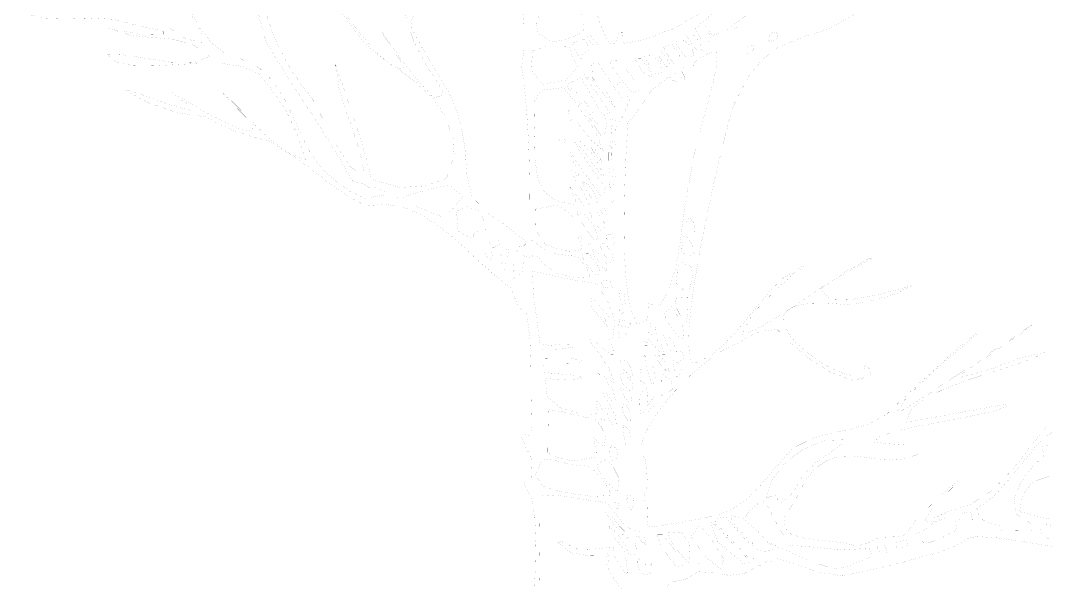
# Model space of a CAD drawing. Extents: x 0 to 56.3, y 0 to 80.3.
# Drawn here: x 5.75 to 33.28, y 14.57 to 29.67 of the extents above; entities that cross this region are included whole.
import ezdxf

# ---------------------------------------------------------------- set-up
doc = ezdxf.new("R2010")
doc.units = 0
doc.header["$LTSCALE"] = 0.000394
doc.header["$MEASUREMENT"] = 0
doc.layers.get('0').update_dxf_attribs({"linetype": 'CONTINUOUS'})
doc.layers.add('Alberi', color=8, linetype='CONTINUOUS')

# ---------------------------------------------------------------- blocks, each defined once
blk = doc.blocks.new('A$C3AE453EB')
at = {"layer": 'Alberi', "color": 9, "linetype": 'Continuous', "const_width": 0.001}
for points in [[(23.955, 29.845), (23.291, 29.454), (22.531, 29.174), (21.96, 29.05), (21.927, 29.163), (21.926, 29.254), (21.92, 29.34), (21.883, 29.34), (21.85, 29.337), (21.82, 29.33), (21.781, 29.205), (21.726, 29.078), (21.6, 29.02), (21.416, 29.313), (21.212, 29.883)], [(19.22, 30.22), (19.27, 29.534), (19.274, 28.915), (19.21, 28.43), (19.283, 27.851), (19.337, 27.282), (19.376, 26.717), (19.403, 26.153), (19.418, 25.583), (19.427, 25.005), (19.43, 24.412), (19.43, 23.8), (19.822, 23.53), (20.158, 23.397), (20.71, 23.34), (20.809, 23.222), (20.961, 23.015), (21.04, 22.79), (20.913, 22.787), (20.79, 22.78), (20.67, 22.77), (20.107, 22.899), (19.837, 23.105), (19.56, 23.42), (19.52, 23.38), (19.483, 23.34), (19.45, 23.3), (19.299, 23.343), (19.171, 23.431), (19.08, 23.5), (19.073, 23.537), (19.07, 23.57), (19.07, 23.6), (19.165, 23.598), (19.262, 23.62), (19.35, 23.71), (18.851, 24.124), (18.298, 24.506), (17.868, 24.944), (17.74, 25.52), (17.685, 26.245), (17.59, 26.816), (17.454, 27.278), (17.28, 27.675), (17.068, 28.054), (16.82, 28.459), (16.537, 28.936), (16.22, 29.53), (16.348, 29.972)], [(13.59, 27.57), (13.256, 27.987), (12.963, 28.439), (12.709, 28.922), (12.491, 29.43), (12.307, 29.959), (12.156, 30.503), (12.034, 31.057), (11.94, 31.616), (11.87, 32.176), (11.824, 32.73), (11.798, 33.274), (11.791, 33.802), (11.8, 34.31)], [(8.02, 33.09), (8.308, 32.686), (8.689, 32.221), (9.117, 31.715), (9.548, 31.187), (9.937, 30.654), (10.239, 30.136), (10.41, 29.65)], [(10.61, 29.08), (10.189, 29.182), (9.77, 29.458), (9.358, 29.868), (8.958, 30.37), (8.577, 30.92), (8.219, 31.479), (7.89, 32.003), (7.595, 32.451), (7.34, 32.78)], [(11.65, 28.65), (11.248, 28.782), (10.894, 29.065), (10.581, 29.468), (10.3, 29.958), (10.044, 30.501), (9.804, 31.067), (9.573, 31.623), (9.342, 32.135), (9.104, 32.571), (8.85, 32.9)], [(26.85, 29.26), (27.421, 29.425), (28.033, 29.775), (28.633, 30.234), (29.173, 30.727), (29.6, 31.18)], [(14.98, 29.08), (14.652, 29.496), (14.364, 29.898), (14.11, 30.28)], [(16.07, 28.33), (15.645, 28.503), (15.194, 28.929), (14.759, 29.464), (14.386, 29.969), (14.12, 30.3)], [(17.1, 27.77), (16.634, 28.491), (16.314, 29.1), (16.111, 29.716), (16, 30.46)], [(12.33, 29.14), (12.251, 29.447), (12.156, 29.777), (12.05, 30.03)], [(5.75, 29.89), (6.344, 29.737), (6.955, 29.717), (7.59, 29.737), (8.256, 29.703), (8.96, 29.52)], [(8.13, 29.46), (8.692, 29.279), (9.262, 29.216), (9.823, 29.17), (10.355, 29.036), (10.84, 28.71)], [(9.59, 29.3), (9.027, 29.291), (8.42, 29.397), (8.13, 29.46)], [(8.96, 29.52), (9.17, 29.477), (9.38, 29.43), (9.59, 29.38)], [(10.41, 29.65), (10.515, 29.509), (10.618, 29.315), (10.61, 29.08)], [(9.59, 29.38), (9.59, 29.357), (9.59, 29.33), (9.59, 29.3)], [(15.97, 28.57), (15.79, 28.837), (15.613, 29.1), (15.44, 29.36)], [(16, 28.59), (15.82, 28.84), (15.643, 29.09), (15.47, 29.34)], [(24.89, 27.38), (25.265, 28.1), (25.634, 28.601), (26.12, 28.962), (26.85, 29.26)], [(14.66, 25.37), (14.331, 25.946), (13.991, 26.502), (13.645, 27.042), (13.301, 27.571), (12.962, 28.095), (12.637, 28.616), (12.33, 29.14)], [(17.37, 26.49), (17.162, 27.098), (16.819, 27.586), (16.385, 27.991), (15.904, 28.351), (15.421, 28.702), (14.98, 29.08)], [(8.05, 28.77), (8.332, 28.556), (8.765, 28.464), (9.308, 28.454), (9.918, 28.486), (10.55, 28.521), (11.163, 28.519), (11.714, 28.438), (12.16, 28.24)], [(10.84, 28.71), (10.414, 28.542), (9.795, 28.553), (9.11, 28.654), (8.486, 28.756), (8.05, 28.77)], [(13.86, 25.67), (13.541, 26.106), (13.288, 26.594), (13.062, 27.101), (12.823, 27.594), (12.534, 28.038), (12.156, 28.402), (11.65, 28.65)], [(14.2, 28.49), (14.21, 28.47), (14.22, 28.45), (14.23, 28.43)], [(14.2, 28.44), (14.2, 28.46), (14.2, 28.477), (14.2, 28.49)], [(14.23, 28.41), (14.299, 27.878), (14.466, 27.309), (14.677, 26.714), (14.874, 26.104), (15, 25.49)], [(15.18, 25.41), (15.013, 26.038), (14.828, 26.658), (14.632, 27.264), (14.431, 27.85), (14.23, 28.41)], [(15.99, 28.56), (16.013, 28.487), (16.04, 28.41), (16.07, 28.33)], [(16.02, 28.56), (16.01, 28.56), (16, 28.56), (15.99, 28.56)], [(16.84, 27.6), (16.534, 27.931), (16.259, 28.256), (16.02, 28.56)], [(21.09, 28.51), (21.143, 28.517), (21.2, 28.52), (21.26, 28.52)], [(21.72, 27.32), (21.486, 27.755), (21.111, 28.122), (21.09, 28.51)], [(21.26, 28.52), (21.446, 28.268), (21.65, 27.933), (21.91, 27.58)], [(12.16, 28.24), (12.569, 27.718), (12.911, 27.186), (13.188, 26.605), (13.4, 25.93)], [(20.44, 27.98), (20.55, 28.021), (20.67, 28.086), (20.82, 28.12)], [(20.82, 28.12), (20.996, 27.802), (21.201, 27.419), (21.49, 27.02)], [(20.87, 28.23), (21.117, 28.059), (21.42, 27.685), (21.72, 27.32)], [(21.57, 27.19), (21.404, 27.462), (21.083, 27.918), (20.87, 28.23)], [(10.76, 27.08), (9.963, 27.195), (9.154, 27.476), (8.49, 27.83)], [(10.38, 27.24), (9.713, 27.427), (9.087, 27.654), (8.5, 27.84)], [(20.52, 27.77), (20.453, 27.86), (20.441, 27.924), (20.44, 27.98)], [(20.55, 27.86), (20.54, 27.83), (20.53, 27.8), (20.52, 27.77)], [(21.3, 26.86), (21.139, 27.184), (20.811, 27.617), (20.55, 27.86)], [(9.92, 27.66), (9.89, 27.687), (9.863, 27.71), (9.84, 27.73)], [(9.96, 27.69), (9.93, 27.707), (9.9, 27.72), (9.87, 27.73)], [(12, 26.91), (11.983, 26.697), (11.646, 26.758), (11.133, 26.989), (10.584, 27.286), (10.142, 27.544), (9.95, 27.66)], [(9.95, 27.66), (10.03, 27.57), (10.206, 27.447), (10.38, 27.33)], [(11.17, 27.74), (11.419, 27.512), (11.701, 27.231), (12.01, 26.93)], [(11.97, 26.91), (11.68, 27.197), (11.393, 27.487), (11.17, 27.74)], [(15, 25.49), (14.594, 25.762), (14.19, 26.388), (13.838, 27.085), (13.59, 27.57)], [(16.86, 27.59), (16.93, 27.617), (17, 27.64), (17.07, 27.66)], [(17.07, 27.66), (17.08, 27.7), (17.09, 27.737), (17.1, 27.77)], [(21.65, 27.75), (21.653, 27.75), (21.66, 27.75), (21.67, 27.75)], [(22.01, 27.73), (22.104, 27.559), (21.986, 27.228), (21.84, 26.95)], [(21.91, 27.58), (21.933, 27.58), (21.96, 27.58), (21.99, 27.58)], [(21.99, 27.58), (21.993, 27.63), (22, 27.68), (22.01, 27.73)], [(10.38, 27.33), (10.38, 27.3), (10.38, 27.27), (10.38, 27.24)], [(21.35, 26.57), (21.186, 26.815), (21.028, 27.058), (20.93, 27.25)], [(20.93, 27.25), (20.95, 27.25), (20.97, 27.25), (20.99, 27.25)], [(20.99, 27.25), (21.046, 27.142), (21.144, 26.988), (21.3, 26.86)], [(23.81, 20.45), (23.722, 20.649), (23.69, 20.993), (23.705, 21.458), (23.761, 22.02), (23.851, 22.654), (23.966, 23.336), (24.1, 24.04), (24.246, 24.743), (24.395, 25.42), (24.542, 26.047), (24.678, 26.599), (24.797, 27.052), (24.89, 27.38)], [(11.99, 26.55), (11.556, 26.688), (11.041, 26.903), (10.76, 27.08)], [(20.96, 27.19), (20.96, 27.197), (20.963, 27.2), (20.97, 27.2)], [(21.43, 26.57), (21.461, 26.733), (21.495, 26.914), (21.5, 27.01)], [(21.49, 27.18), (21.513, 27.187), (21.54, 27.19), (21.57, 27.19)], [(21.49, 27.02), (21.49, 27.077), (21.49, 27.13), (21.49, 27.18)], [(21.84, 26.95), (21.733, 26.98), (21.63, 27.01), (21.53, 27.04)], [(13.4, 25.93), (12.884, 26.142), (12.363, 26.572), (12, 26.91)], [(15.02, 24.7), (14.555, 24.945), (14.03, 25.318), (13.479, 25.741), (12.933, 26.14), (12.426, 26.435), (11.99, 26.55)], [(17.4, 26.06), (17.383, 26.19), (17.37, 26.32), (17.36, 26.45)], [(20.28, 26.39), (20.243, 26.43), (20.21, 26.47), (20.18, 26.51)], [(20.38, 26.47), (20.298, 26.521), (20.239, 26.52), (20.21, 26.51)], [(20.37, 26.41), (20.37, 26.43), (20.373, 26.45), (20.38, 26.47)], [(21.36, 26.56), (21.38, 26.567), (21.403, 26.57), (21.43, 26.57)], [(20.29, 26.38), (20.313, 26.39), (20.34, 26.4), (20.37, 26.41)], [(21.17, 26.13), (21.173, 26.14), (21.18, 26.147), (21.19, 26.15)], [(15.93, 25.19), (16.617, 25.232), (17.189, 25.432), (17.39, 26.02)], [(14.98, 24.91), (14.583, 25.096), (14.177, 25.404), (13.86, 25.67)], [(15.08, 25.2), (14.94, 25.284), (14.78, 25.333), (14.66, 25.37)], [(15.91, 25.2), (15.663, 25.27), (15.42, 25.34), (15.18, 25.41)], [(15.53, 25.08), (15.369, 25.167), (15.221, 25.194), (15.08, 25.2)], [(15.53, 24.99), (15.53, 25.02), (15.53, 25.05), (15.53, 25.08)], [(15, 24.9), (15.173, 24.93), (15.35, 24.96), (15.53, 24.99)], [(18.93, 22.48), (18.51, 22.81), (18.106, 23.169), (17.71, 23.538), (17.312, 23.893), (16.905, 24.213), (16.48, 24.476), (16.03, 24.659), (15.546, 24.741), (15.02, 24.7)], [(28.63, 23.3), (28.494, 23.272), (28.373, 23.205), (28.25, 23.13)], [(28.28, 23.1), (28.393, 23.17), (28.51, 23.237), (28.63, 23.3)], [(26.56, 22.92), (26.272, 22.797), (25.935, 22.476), (25.558, 22.03), (25.15, 21.532), (24.716, 21.054), (24.267, 20.669), (23.81, 20.45)], [(28.24, 23.12), (27.733, 22.821), (27.202, 22.468), (26.66, 22.096), (26.121, 21.742), (25.6, 21.442), (25.11, 21.23)], [(25.11, 21.23), (25.417, 21.815), (26.046, 22.462), (26.56, 22.92)], [(27.22, 22.44), (27.521, 22.671), (27.889, 22.882), (28.27, 23.1)], [(28.27, 23.1), (28.26, 23.11), (28.25, 23.117), (28.24, 23.12)], [(29.71, 22.57), (29.703, 22.58), (29.7, 22.587), (29.7, 22.59)], [(19.35, 21.78), (19.13, 21.986), (19.01, 22.254), (18.93, 22.48)], [(29.7, 22.57), (29.319, 22.457), (28.718, 22.297), (28.058, 22.181), (27.505, 22.198), (27.22, 22.44)], [(27.99, 22.04), (28.536, 22.133), (29.288, 22.344), (29.7, 22.57)], [(21.03, 22.22), (21.04, 22.23), (21.053, 22.237), (21.07, 22.24)], [(21.1, 22.07), (21.091, 22.127), (21.066, 22.177), (21.03, 22.22)], [(21.04, 22.04), (21.06, 22.05), (21.08, 22.06), (21.1, 22.07)], [(21.5, 21.47), (21.343, 21.66), (21.19, 21.85), (21.04, 22.04)], [(21.07, 22.24), (21.231, 22.098), (21.396, 21.913), (21.57, 21.69)], [(28.41, 20.21), (28.278, 20.144), (28.094, 20.142), (27.869, 20.194), (27.618, 20.293), (27.354, 20.431), (27.089, 20.599), (26.838, 20.789), (26.614, 20.991), (26.43, 21.199), (26.299, 21.404), (26.234, 21.597), (26.25, 21.769), (26.358, 21.914), (26.573, 22.021), (26.908, 22.084), (27.376, 22.093), (27.99, 22.04)], [(19.48, 18.8), (19.461, 19.553), (19.456, 20.343), (19.431, 21.106), (19.35, 21.78)], [(21.44, 21.67), (21.48, 21.67), (21.52, 21.67), (21.56, 21.67)], [(21.52, 21.45), (21.49, 21.527), (21.463, 21.6), (21.44, 21.67)], [(21.84, 21.49), (21.843, 21.49), (21.85, 21.49), (21.86, 21.49)], [(32.92, 21.51), (32.71, 21.37), (32.195, 21.023), (31.495, 20.553), (30.732, 20.044), (30.026, 19.581), (29.498, 19.248), (29.27, 19.13)], [(30.98, 20.16), (31.652, 20.617), (32.515, 21.2), (32.92, 21.51)], [(25.03, 21.01), (25.315, 21.208), (25.678, 21.335), (26.07, 21.38)], [(26.07, 21.38), (26.39, 21.052), (26.907, 20.618), (27.516, 20.223), (28.112, 20.013), (28.59, 20.13)], [(29.27, 19.13), (29.462, 19.456), (29.933, 19.942), (30.525, 20.477), (31.08, 20.953), (31.44, 21.26)], [(31.43, 21.3), (30.915, 20.87), (30.425, 20.434), (29.942, 19.988), (29.45, 19.53)], [(31.44, 21.26), (31.433, 21.277), (31.43, 21.29), (31.43, 21.3)], [(22.41, 17.93), (22.411, 18.283), (22.583, 18.718), (22.887, 19.198), (23.285, 19.688), (23.737, 20.15), (24.204, 20.549), (24.648, 20.848), (25.03, 21.01)], [(29.52, 18.88), (29.654, 19.213), (30.014, 19.51), (30.535, 19.775), (31.15, 20.011), (31.795, 20.224), (32.406, 20.417), (32.916, 20.595), (33.26, 20.76)], [(33.26, 20.76), (32.547, 20.602), (31.747, 20.295), (30.98, 20.09)], [(28.46, 20.44), (28.42, 20.383), (28.41, 20.314), (28.41, 20.21)], [(28.59, 20.13), (28.565, 20.277), (28.511, 20.38), (28.46, 20.44)], [(30.98, 20.09), (30.98, 20.117), (30.98, 20.14), (30.98, 20.16)], [(29.45, 19.53), (28.995, 19.091), (28.52, 18.841), (28.029, 18.703), (27.523, 18.6), (27.006, 18.455), (26.48, 18.19)], [(28.66, 18.36), (28.835, 18.517), (29.293, 18.665), (29.932, 18.804), (30.65, 18.938), (31.345, 19.069), (31.916, 19.199), (32.26, 19.33)], [(32.26, 19.38), (31.572, 19.259), (30.886, 19.134), (30.203, 19.008), (29.52, 18.88)], [(32.26, 19.33), (32.26, 19.35), (32.26, 19.367), (32.26, 19.38)], [(19.43, 18.54), (19.463, 18.622), (19.477, 18.708), (19.47, 18.77)], [(33.29, 18.76), (32.838, 18.192), (32.39, 17.62), (31.889, 17.101), (31.28, 16.69)], [(19.18, 18.56), (19.26, 18.557), (19.343, 18.55), (19.43, 18.54)], [(19.46, 17.35), (19.481, 17.913), (19.333, 18.191), (19.18, 18.56)], [(33.352, 18.247), (33.23, 18.29), (33.197, 18.217), (33.21, 18.124), (33.23, 17.99), (32.912, 17.69), (32.61, 17.274), (32.433, 16.826), (32.493, 16.427), (32.9, 16.16), (32.9, 16.1), (32.903, 16.04), (32.91, 15.98), (32.67, 15.98), (32.43, 15.977), (32.19, 15.97), (32.15, 15.98), (32.113, 15.99), (32.08, 16), (32.073, 16.04), (32.07, 16.077), (32.07, 16.11), (31.724, 16.205), (31.523, 16.309), (31.43, 16.57), (31.877, 16.893), (32.334, 17.397), (32.769, 17.945), (33.152, 18.398), (33.45, 18.62)], [(26.48, 18.19), (26.025, 17.668), (25.674, 17.26), (25.386, 16.95), (25.12, 16.718), (24.835, 16.545), (24.49, 16.414), (24.045, 16.305), (23.459, 16.2), (22.69, 16.08)], [(29.84, 18.1), (29.465, 18.285), (29.041, 18.315), (28.66, 18.36)], [(22.51, 17.98), (22.473, 17.967), (22.44, 17.95), (22.41, 17.93)], [(22.5, 16.91), (22.585, 17.234), (22.559, 17.683), (22.51, 17.98)], [(26.55, 16.79), (26.827, 17.327), (27.121, 17.68), (27.43, 17.886), (27.753, 17.977), (28.086, 17.988), (28.428, 17.952), (28.777, 17.905), (29.13, 17.879), (29.485, 17.91), (29.84, 18.03)], [(29.84, 18.03), (29.84, 18.057), (29.84, 18.08), (29.84, 18.1)], [(27.72, 17.74), (27.723, 17.747), (27.73, 17.75), (27.74, 17.75)], [(19.28, 17.29), (19.34, 17.31), (19.4, 17.33), (19.46, 17.35)], [(29.46, 15.83), (29.807, 16.285), (30.487, 16.952), (30.96, 17.36)], [(30.04, 16.25), (30.24, 16.607), (30.65, 17.014), (30.99, 17.35)], [(32.57, 16.5), (32.67, 16.957), (32.946, 17.303), (33.36, 17.44)], [(19.27, 17.22), (19.27, 17.247), (19.273, 17.27), (19.28, 17.29)], [(19.52, 13.9), (19.543, 14.335), (19.575, 14.959), (19.59, 15.665), (19.561, 16.348), (19.464, 16.902), (19.27, 17.22)], [(19.699, 14.462), (19.69, 15.074), (19.683, 15.686), (19.676, 16.298), (19.67, 16.91), (20.114, 16.939), (20.86, 16.821), (21.51, 16.73), (21.663, 16.518), (21.967, 16.143), (22.22, 15.97), (22.223, 15.987), (22.23, 16), (22.24, 16.01), (22.382, 15.951), (22.511, 15.823), (22.54, 15.61), (22.416, 15.692), (22.357, 15.825), (22.26, 15.84), (22.27, 15.797), (22.283, 15.75), (22.3, 15.7), (22.249, 15.61), (22.281, 15.531), (22.29, 15.36), (22.223, 15.35), (22.16, 15.34), (22.1, 15.33), (21.953, 15.65), (21.757, 15.921), (21.55, 16.1), (21.707, 15.794), (21.977, 15.426), (22.06, 14.86), (22.04, 14.85), (22.023, 14.84), (22.01, 14.83), (21.811, 15.072), (21.703, 15.305), (21.67, 15.54), (21.159, 15.492), (20.725, 15.478), (20.28, 15.69), (20.25, 15.68), (20.22, 15.67), (20.19, 15.66), (20.531, 15.385), (20.995, 15.315), (21.49, 15.32), (21.49, 15.34), (21.49, 15.36), (21.49, 15.38), (21.513, 15.38), (21.54, 15.377), (21.57, 15.37), (21.57, 15.357), (21.57, 15.34), (21.57, 15.32), (21.533, 15.317), (21.5, 15.31), (21.47, 15.3), (21.513, 15.233), (21.534, 15.184), (21.55, 15.11), (21.52, 15.1), (21.493, 15.09), (21.47, 15.08), (21.676, 14.696), (22.051, 14.231)], [(22.59, 16.71), (22.516, 16.8), (22.501, 16.854), (22.5, 16.91)], [(28.18, 15.57), (27.9, 15.649), (27.527, 15.695), (27.118, 15.734), (26.731, 15.794), (26.423, 15.902), (26.252, 16.086), (26.275, 16.373), (26.55, 16.79)], [(22.6, 16.1), (22.577, 16.338), (22.586, 16.539), (22.59, 16.71)], [(25.74, 16.78), (25.536, 16.697), (25.327, 16.517), (25.21, 16.34)], [(26.42, 15.59), (26.155, 15.983), (25.939, 16.401), (25.74, 16.78)], [(31.28, 16.69), (30.923, 16.583), (30.604, 16.467), (30.28, 16.32)], [(24.42, 16.28), (24.494, 16.312), (24.566, 16.339), (24.68, 16.35)], [(24.48, 16.1), (24.438, 16.16), (24.422, 16.22), (24.42, 16.28)], [(24.68, 16.35), (24.917, 16.074), (25.176, 15.787), (25.5, 15.49)], [(24.79, 16.39), (25.154, 16.311), (25.533, 15.979), (25.85, 15.64)], [(25.53, 15.53), (25.236, 15.809), (24.917, 16.152), (24.79, 16.39)], [(25.21, 16.34), (25.43, 16.12), (25.653, 15.897), (25.88, 15.67)], [(30.13, 16.21), (30.1, 16.227), (30.07, 16.24), (30.04, 16.25)], [(30.14, 16.2), (30.183, 16.217), (30.23, 16.23), (30.28, 16.24)], [(30.28, 16.32), (30.29, 16.29), (30.303, 16.257), (30.32, 16.22)], [(30.32, 16.22), (30.465, 16.285), (30.619, 16.342), (30.81, 16.34)], [(30.81, 16.34), (30.835, 16.265), (30.871, 16.148), (30.89, 16)], [(34.72, 16.18), (34.025, 16.225), (33.099, 16.342), (32.57, 16.5)], [(22.69, 16.08), (22.66, 16.09), (22.63, 16.097), (22.6, 16.1)], [(25.17, 15.09), (24.857, 15.365), (24.463, 15.686), (24.27, 16.2)], [(24.27, 16.2), (24.329, 16.19), (24.368, 16.157), (24.48, 16.1)], [(25.28, 15.23), (24.972, 15.528), (24.711, 15.806), (24.47, 16.07)], [(25.29, 15.27), (25.023, 15.55), (24.76, 15.827), (24.5, 16.1)], [(29.79, 15.88), (29.945, 15.968), (30.155, 16.096), (30.31, 16.21)], [(30.89, 16), (30.416, 15.749), (30.037, 15.625), (29.79, 15.88)], [(27.82, 14.77), (28.112, 14.83), (28.728, 14.965), (29.505, 15.15), (30.279, 15.362), (30.885, 15.577), (31.16, 15.77)], [(28.2, 15.56), (28.493, 15.652), (28.82, 15.802), (29.28, 15.82)], [(29.3, 15.81), (29.35, 15.82), (29.403, 15.827), (29.46, 15.83)], [(31.16, 15.77), (31.441, 15.826), (31.995, 15.788), (32.721, 15.683), (33.522, 15.541), (34.297, 15.388), (34.946, 15.252), (35.37, 15.16)], [(25.52, 15.5), (25.597, 15.341), (25.546, 15.242), (25.33, 15.23)], [(25.97, 15.49), (25.747, 15.408), (25.617, 15.455), (25.52, 15.5)], [(27.55, 14.97), (26.917, 15.178), (26.223, 15.49), (25.87, 15.65)], [(25.87, 15.65), (25.909, 15.593), (25.944, 15.547), (25.97, 15.49)], [(28.53, 15.51), (27.814, 15.464), (27.103, 15.536), (26.42, 15.59)], [(28.6, 15.29), (28.593, 15.385), (28.57, 15.449), (28.53, 15.51)], [(23.94, 14.88), (24.416, 14.855), (24.771, 14.783), (25.173, 14.827), (25.79, 15.15)], [(25.33, 15.23), (25.32, 15.19), (25.31, 15.147), (25.3, 15.1)], [(25.32, 15.25), (25.323, 15.25), (25.33, 15.25), (25.34, 15.25)], [(25.79, 15.15), (25.853, 15.15), (25.92, 15.147), (25.99, 15.14)], [(25.99, 15.14), (25.99, 15.18), (25.993, 15.217), (26, 15.25)], [(26, 15.25), (26.552, 15.086), (27.135, 14.875), (27.82, 14.77)], [(27.56, 14.96), (27.91, 15.012), (28.25, 15.138), (28.6, 15.29)], [(23.03, 13.63), (23.05, 14.292), (23.162, 14.564), (23.355, 14.63), (23.618, 14.674), (23.94, 14.88)], [(25.3, 15.1), (25.253, 15.1), (25.21, 15.097), (25.17, 15.09)]]:
    blk.add_lwpolyline(points, dxfattribs=at)
for points in [[(24.11, 29.05), (23.999, 29.214), (23.924, 29.343), (23.88, 29.46), (24.392, 29.906), (24.806, 30.456), (25.17, 31.054), (25.53, 31.64), (25.729, 31.554), (25.974, 31.366), (26.28, 31.18), (26.117, 30.762), (25.712, 30.258), (25.194, 29.772), (24.69, 29.405), (24.33, 29.26), (24.27, 29.347), (24.21, 29.43), (24.15, 29.51), (24.21, 29.371), (24.283, 29.25), (24.21, 29.05), (24.173, 29.05), (24.14, 29.05)], [(20.04, 29.1), (19.657, 29.316), (19.596, 29.594), (19.72, 29.95), (20.045, 29.957), (20.405, 29.967), (20.75, 29.94), (20.833, 29.78), (20.864, 29.627), (20.88, 29.4), (20.616, 29.247), (20.318, 29.14)], [(24.88, 29.34), (24.88, 29.37), (24.88, 29.4), (24.88, 29.43), (24.921, 29.465), (24.956, 29.472), (25.03, 29.48), (25.007, 29.428), (24.95, 29.372)], [(21.14, 28.98), (21.027, 29.114), (20.973, 29.203), (20.96, 29.29), (20.99, 29.29), (21.02, 29.29), (21.05, 29.29), (21.11, 29.207), (21.173, 29.12), (21.24, 29.03), (21.23, 29.017), (21.22, 29), (21.21, 28.98), (21.183, 28.98), (21.16, 28.98)], [(23.92, 28.85), (23.785, 29.027), (23.685, 29.164), (23.63, 29.3), (23.804, 29.299), (23.98, 29.105), (24.06, 28.85), (24.01, 28.85), (23.963, 28.85)], [(25.84, 29.11), (25.867, 29.263), (25.95, 29.358), (26.09, 29.33), (26.061, 29.204), (25.983, 29.136)], [(19.78, 27.96), (19.465, 28.334), (19.501, 28.854), (19.86, 28.98), (20.06, 28.98), (20.263, 28.977), (20.47, 28.97), (20.704, 28.415), (20.412, 28.075)], [(20.78, 28.65), (20.674, 28.816), (20.599, 28.951), (20.56, 29.05), (20.649, 29.09), (20.741, 29.13), (20.87, 29.17), (20.941, 29.09), (20.975, 29.007), (21, 28.86), (20.907, 28.808), (20.853, 28.756), (20.82, 28.65), (20.803, 28.65), (20.79, 28.65)], [(23.29, 28.52), (23.171, 28.679), (23.066, 28.838), (23.02, 28.97), (23.09, 28.99), (23.163, 29.01), (23.24, 29.03), (23.391, 28.84), (23.493, 28.624)], [(23.63, 28.68), (23.493, 28.846), (23.38, 29.001), (23.35, 29.14), (23.557, 29.134), (23.753, 28.997), (23.84, 28.73), (23.77, 28.702), (23.693, 28.682)], [(25.27, 28.78), (25.266, 28.951), (25.314, 28.993), (25.45, 29.01), (25.432, 28.913), (25.374, 28.824)], [(22.31, 21.52), (22.168, 21.824), (22.067, 22.268), (22.002, 22.82), (21.967, 23.448), (21.956, 24.116), (21.964, 24.794), (21.984, 25.447), (22.01, 26.043), (22.038, 26.548), (22.06, 26.93), (22.326, 27.245), (22.678, 27.782), (23.17, 28.17), (23.213, 28.121), (23.277, 28.06), (23.38, 28.03), (23.34, 28.11), (23.3, 28.19), (23.26, 28.27), (23.359, 28.254), (23.448, 28.196), (23.58, 28.08), (23.58, 28.1), (23.583, 28.12), (23.59, 28.14), (23.481, 28.36), (23.559, 28.421), (23.83, 28.42), (23.823, 28.46), (23.82, 28.5), (23.82, 28.54), (24.011, 28.664), (24.212, 28.79), (24.43, 28.82), (24.452, 28.528), (24.353, 28.009), (24.181, 27.353), (23.987, 26.648), (23.82, 25.985), (23.73, 25.45), (23.628, 24.959), (23.546, 24.348), (23.459, 23.684), (23.34, 23.032), (23.166, 22.459), (22.91, 22.03), (22.774, 22.041), (22.686, 22.06), (22.61, 22.07), (22.619, 21.852), (22.561, 21.625)], [(22.67, 28.15), (22.47, 28.289), (22.323, 28.492), (22.25, 28.65), (22.3, 28.657), (22.35, 28.66), (22.4, 28.66), (22.512, 28.531), (22.638, 28.37), (22.73, 28.16), (22.71, 28.16), (22.69, 28.157)], [(22.81, 28.24), (22.672, 28.423), (22.565, 28.588), (22.5, 28.73), (22.736, 28.718), (22.938, 28.562), (22.98, 28.29), (22.896, 28.26), (22.861, 28.244)], [(23.1, 28.42), (22.974, 28.595), (22.87, 28.749), (22.81, 28.87), (22.843, 28.87), (22.88, 28.87), (22.92, 28.87), (23.058, 28.705), (23.182, 28.512)], [(22.18, 27.73), (21.928, 28.024), (21.699, 28.32), (21.56, 28.58), (21.643, 28.59), (21.73, 28.597), (21.82, 28.6), (21.998, 28.377), (22.225, 28.09), (22.37, 27.8), (22.303, 27.78), (22.24, 27.757)], [(20.87, 24.7), (20.753, 24.867), (20.64, 25.03), (20.53, 25.19), (20.52, 25.19), (20.51, 25.19), (20.5, 25.19), (20.547, 25.073), (20.633, 24.927), (20.68, 24.73), (20.129, 24.828), (19.798, 25.092), (19.63, 25.475), (19.569, 25.932), (19.558, 26.415), (19.54, 26.88), (19.549, 27.501), (19.714, 27.796), (20.33, 27.87), (20.67, 27.461), (21.167, 26.74), (21.4, 26.17), (21.051, 26.48), (20.729, 26.918), (20.5, 27.26), (20.48, 27.25), (20.46, 27.24), (20.44, 27.23), (20.48, 27.167), (20.523, 27.1), (20.57, 27.03), (20.543, 27.01), (20.52, 26.99), (20.5, 26.97), (20.739, 26.487), (21.181, 26.004), (21.42, 25.5), (21.4, 25.5), (21.38, 25.5), (21.36, 25.5), (20.965, 26.046), (20.726, 26.355), (20.623, 26.463), (20.636, 26.404), (20.746, 26.214), (20.931, 25.926), (21.173, 25.577), (21.45, 25.2), (21.437, 25.094), (21.403, 25), (21.33, 24.96), (21.053, 25.35), (20.78, 25.74), (20.51, 26.13), (20.561, 25.942), (20.666, 25.748), (20.75, 25.5), (20.73, 25.5), (20.71, 25.5), (20.69, 25.5), (20.651, 25.589), (20.606, 25.648), (20.54, 25.67), (20.647, 25.397), (20.866, 25.074), (21.04, 24.7), (20.98, 24.7), (20.923, 24.7)], [(21.76, 27.94), (21.76, 27.967), (21.76, 27.99), (21.76, 28.01), (21.78, 28.01), (21.803, 28.01), (21.83, 28.01), (21.823, 27.99), (21.82, 27.97), (21.82, 27.95), (21.8, 27.95), (21.78, 27.947)], [(20.79, 27.38), (20.758, 27.438), (20.762, 27.482), (20.77, 27.5), (20.79, 27.48), (20.813, 27.46), (20.84, 27.44), (20.84, 27.42), (20.84, 27.4), (20.84, 27.38), (20.82, 27.38), (20.803, 27.38)], [(21.61, 26.63), (21.613, 26.7), (21.62, 26.77), (21.63, 26.84), (21.67, 26.847), (21.71, 26.85), (21.75, 26.85), (21.736, 26.753), (21.691, 26.667)], [(21.62, 26.24), (21.576, 26.313), (21.567, 26.374), (21.57, 26.4), (21.62, 26.41), (21.67, 26.42), (21.72, 26.43), (21.721, 26.341), (21.699, 26.283)], [(21.35, 25.85), (21.236, 26.01), (21.134, 26.154), (21.08, 26.26), (21.1, 26.26), (21.123, 26.26), (21.15, 26.26), (21.253, 26.098), (21.347, 25.905)], [(21.54, 25.91), (21.54, 25.987), (21.54, 26.06), (21.54, 26.13), (21.563, 26.13), (21.59, 26.127), (21.62, 26.12), (21.62, 26.06), (21.623, 26), (21.63, 25.94), (21.6, 25.93), (21.57, 25.92)], [(21.65, 25.48), (21.584, 25.578), (21.559, 25.646), (21.56, 25.71), (21.618, 25.705), (21.669, 25.685), (21.74, 25.64), (21.739, 25.554), (21.731, 25.513), (21.71, 25.48), (21.69, 25.48), (21.67, 25.48)], [(21.17, 24.78), (21.022, 25), (20.898, 25.194), (20.83, 25.36), (20.995, 25.261), (21.165, 25.05), (21.27, 24.77), (21.233, 24.777), (21.2, 24.78)], [(21.61, 25.15), (21.569, 25.229), (21.565, 25.308), (21.57, 25.36), (21.593, 25.357), (21.62, 25.35), (21.65, 25.34), (21.671, 25.3), (21.679, 25.248), (21.68, 25.14), (21.653, 25.147), (21.63, 25.15)], [(17.04, 24.42), (16.679, 24.561), (16.328, 24.713), (16.04, 24.86), (16.04, 24.89), (16.043, 24.92), (16.05, 24.95), (16.657, 25.123), (17.263, 25.261), (17.63, 24.94), (17.446, 24.721), (17.257, 24.513)], [(15.83, 24.91), (15.833, 24.937), (15.84, 24.96), (15.85, 24.98), (15.853, 24.96), (15.86, 24.94), (15.87, 24.92), (15.853, 24.92), (15.84, 24.917)], [(21.62, 24.78), (21.613, 24.81), (21.61, 24.84), (21.61, 24.87), (21.633, 24.87), (21.66, 24.87), (21.69, 24.87), (21.683, 24.84), (21.68, 24.807), (21.68, 24.77), (21.66, 24.777), (21.64, 24.78)], [(17.8, 23.84), (17.69, 23.91), (17.58, 23.98), (17.47, 24.05), (17.48, 24.12), (17.49, 24.19), (17.5, 24.26), (17.443, 24.551), (17.754, 24.674), (18.123, 24.54), (18.24, 24.06), (18.132, 24.01), (18.044, 24.014), (17.97, 24.03), (17.943, 23.97), (17.92, 23.91), (17.9, 23.85), (17.863, 23.85), (17.83, 23.847)], [(20.46, 23.48), (19.854, 23.642), (19.583, 24.055), (19.57, 24.61), (20.194, 24.72), (20.616, 24.394), (21.06, 23.73), (21.05, 23.7), (21.043, 23.67), (21.04, 23.64), (20.91, 23.691), (20.83, 23.796), (20.78, 23.88), (20.76, 23.877), (20.74, 23.87), (20.72, 23.86), (20.76, 23.775), (20.8, 23.682), (20.84, 23.55), (20.735, 23.51), (20.579, 23.487)], [(21.14, 23.8), (20.943, 24.061), (20.767, 24.329), (20.69, 24.55), (20.934, 24.439), (21.146, 24.168), (21.27, 23.83), (21.239, 23.809), (21.205, 23.801)], [(21.33, 24.02), (21.186, 24.227), (21.088, 24.391), (21.03, 24.55), (21.09, 24.55), (21.153, 24.55), (21.22, 24.55), (21.362, 24.368), (21.475, 24.135)], [(21.43, 24.41), (21.35, 24.507), (21.326, 24.573), (21.32, 24.63), (21.353, 24.63), (21.39, 24.63), (21.43, 24.63), (21.47, 24.564), (21.483, 24.49), (21.49, 24.41), (21.47, 24.41), (21.45, 24.41)], [(23.78, 23.86), (23.686, 24.045), (23.637, 24.195), (23.65, 24.36), (23.68, 24.367), (23.71, 24.37), (23.74, 24.37), (23.82, 24.25), (23.864, 24.098), (23.85, 23.87), (23.821, 23.852), (23.796, 23.852)], [(21.61, 23.63), (21.496, 23.798), (21.491, 23.91), (21.65, 23.95), (21.671, 23.892), (21.699, 23.769), (21.68, 23.63), (21.653, 23.63), (21.63, 23.63)], [(18.44, 23.57), (18.343, 23.693), (18.317, 23.791), (18.34, 23.88), (18.437, 23.867), (18.566, 23.803), (18.63, 23.65), (18.563, 23.627), (18.5, 23.6)], [(21.6, 23.17), (21.458, 23.349), (21.356, 23.505), (21.3, 23.67), (21.34, 23.687), (21.38, 23.7), (21.42, 23.71), (21.534, 23.584), (21.643, 23.423), (21.67, 23.19), (21.643, 23.187), (21.62, 23.18)], [(23.68, 23.36), (23.62, 23.397), (23.56, 23.43), (23.5, 23.46), (23.513, 23.6), (23.53, 23.74), (23.55, 23.88), (23.573, 23.887), (23.6, 23.89), (23.63, 23.89), (23.716, 23.766), (23.801, 23.615), (23.84, 23.41), (23.779, 23.371), (23.721, 23.36)], [(18.34, 23.25), (18.239, 23.382), (18.204, 23.472), (18.25, 23.57), (18.27, 23.57), (18.293, 23.57), (18.32, 23.57), (18.39, 23.465), (18.43, 23.322)], [(18.71, 23.3), (18.623, 23.414), (18.731, 23.5), (18.87, 23.54), (18.85, 23.46), (18.833, 23.38), (18.82, 23.3), (18.78, 23.3), (18.743, 23.3)], [(21.17, 22.85), (21.013, 23.051), (20.877, 23.233), (20.82, 23.4), (20.88, 23.407), (20.943, 23.41), (21.01, 23.41), (21.129, 23.266), (21.248, 23.101), (21.34, 22.87), (21.28, 22.867), (21.223, 22.86)], [(21.47, 22.95), (21.312, 23.145), (21.141, 23.378), (21.11, 23.54), (21.294, 23.383), (21.519, 23.101)], [(18.71, 23), (18.69, 23.06), (18.67, 23.117), (18.65, 23.17), (18.683, 23.17), (18.72, 23.167), (18.76, 23.16), (18.781, 23.121), (18.789, 23.077), (18.79, 22.99), (18.76, 22.997), (18.733, 23)], [(18.97, 22.74), (18.97, 22.81), (18.97, 22.877), (18.97, 22.94), (18.99, 22.95), (19.01, 22.96), (19.03, 22.97), (18.972, 23.137), (18.974, 23.267), (19.03, 23.38), (19.252, 23.214), (19.228, 22.906)], [(23.54, 22.45), (23.359, 22.62), (23.387, 22.954), (23.46, 23.19), (23.749, 23.085), (23.807, 22.818), (23.71, 22.46), (23.65, 22.46), (23.593, 22.457)], [(20.82, 19.1), (20.241, 19.281), (19.896, 19.563), (19.83, 20.07), (20.146, 20.04), (20.554, 20.021), (20.87, 20.09), (20.588, 20.158), (20.126, 20.196), (19.79, 20.23), (19.79, 20.317), (19.793, 20.4), (19.8, 20.48), (20.11, 20.48), (20.423, 20.477), (20.74, 20.47), (20.763, 20.5), (20.79, 20.527), (20.82, 20.55), (20.538, 20.605), (20.085, 20.605), (19.75, 20.6), (19.75, 20.687), (19.753, 20.77), (19.76, 20.85), (20.044, 20.848), (20.336, 20.862), (20.64, 20.92), (20.64, 20.94), (20.64, 20.957), (20.64, 20.97), (20.292, 20.984), (19.961, 20.956), (19.7, 20.99), (19.61, 21.674), (19.527, 22.307), (19.49, 22.95), (19.863, 22.867), (20.614, 22.701), (21.22, 22.61), (21.491, 22.197), (21.712, 21.63), (21.65, 21.11), (21.62, 21.117), (21.593, 21.12), (21.57, 21.12), (21.605, 21.02), (21.662, 20.894), (21.67, 20.7), (21.643, 20.7), (21.62, 20.7), (21.6, 20.7), (21.409, 20.87), (21.201, 21.028), (21.05, 21.13), (21.043, 21.107), (21.04, 21.08), (21.04, 21.05), (21.229, 20.812), (21.555, 20.338), (21.69, 19.96), (21.535, 20.023), (21.391, 20.144), (21.29, 20.22), (21.283, 20.21), (21.28, 20.2), (21.28, 20.19), (21.481, 19.997), (21.656, 19.781), (21.73, 19.46), (21.7, 19.46), (21.673, 19.46), (21.65, 19.46), (21.58, 19.54), (21.513, 19.62), (21.45, 19.7), (21.421, 19.699), (21.406, 19.688), (21.39, 19.66), (21.47, 19.53), (21.55, 19.4), (21.63, 19.27), (21.54, 19.26), (21.453, 19.25), (21.37, 19.24), (21.313, 19.368), (21.254, 19.436), (21.21, 19.45), (21.22, 19.35), (21.233, 19.247), (21.25, 19.14), (21.096, 19.108), (20.947, 19.1)], [(26.64, 22.97), (26.63, 22.98), (26.62, 22.99), (26.61, 23), (26.663, 23.043), (26.717, 23.081), (26.77, 23.07), (26.719, 23.018), (26.685, 22.99)], [(21.57, 22.49), (21.51, 22.5), (21.45, 22.51), (21.39, 22.52), (21.343, 22.658), (21.414, 22.7), (21.56, 22.69), (21.594, 22.647), (21.626, 22.593), (21.64, 22.49), (21.613, 22.49), (21.59, 22.49)], [(21.93, 22.04), (21.854, 22.185), (21.84, 22.302), (21.85, 22.42), (21.873, 22.427), (21.9, 22.43), (21.93, 22.43), (21.952, 22.382), (21.968, 22.281), (21.99, 22.04), (21.97, 22.04), (21.95, 22.04)], [(23.45, 21.15), (23.188, 21.487), (23.029, 21.79), (23.22, 22.02), (23.364, 21.794), (23.536, 21.46), (23.56, 21.14), (23.52, 21.147), (23.483, 21.15)], [(23.56, 21.57), (23.377, 21.94), (23.319, 22.218), (23.67, 22.24), (23.677, 22.04), (23.663, 21.804), (23.63, 21.57), (23.603, 21.57), (23.58, 21.57)], [(21.87, 21.79), (21.829, 21.83), (21.825, 21.904), (21.83, 21.95), (21.86, 21.95), (21.893, 21.947), (21.93, 21.94), (21.933, 21.907), (21.94, 21.87), (21.95, 21.83), (21.92, 21.82), (21.893, 21.807)], [(21.85, 21.15), (21.809, 21.328), (21.817, 21.502), (21.83, 21.64), (22.022, 21.599), (22.141, 21.535), (22.1, 21.42), (22.005, 21.461), (21.932, 21.5), (21.87, 21.5), (21.967, 21.374), (22.04, 21.197)], [(22.76, 21.27), (22.655, 21.427), (22.668, 21.537), (22.81, 21.54), (22.795, 21.468), (22.809, 21.396), (22.82, 21.27), (22.8, 21.27), (22.78, 21.27)], [(22.99, 20.7), (22.773, 20.937), (22.587, 21.151), (22.53, 21.32), (22.55, 21.32), (22.573, 21.32), (22.6, 21.32), (22.759, 21.18), (22.961, 20.961), (23.06, 20.7), (23.033, 20.7), (23.01, 20.7)], [(23.49, 20.54), (23.23, 20.792), (23.09, 21.008), (23.01, 21.28), (23.159, 21.204), (23.278, 21.02), (23.36, 20.79), (23.42, 20.787), (23.48, 20.78), (23.54, 20.77), (23.543, 20.697), (23.55, 20.62), (23.56, 20.54), (23.533, 20.54), (23.51, 20.54)], [(22.51, 20.96), (22.503, 20.99), (22.5, 21.02), (22.5, 21.05), (22.523, 21.047), (22.55, 21.04), (22.58, 21.03), (22.58, 21.01), (22.58, 20.987), (22.58, 20.96), (22.553, 20.96), (22.53, 20.96)], [(22.71, 19.87), (22.622, 20.161), (22.545, 20.443), (22.49, 20.7), (22.711, 20.47), (22.809, 20.054)], [(23.13, 20.24), (22.962, 20.403), (22.851, 20.568), (22.79, 20.73), (22.933, 20.657), (23.094, 20.474), (23.17, 20.24), (23.153, 20.24), (23.14, 20.24)], [(22.14, 20.1), (21.996, 20.255), (21.884, 20.408), (21.86, 20.57), (21.883, 20.577), (21.91, 20.58), (21.94, 20.58), (22.076, 20.465), (22.157, 20.342), (22.2, 20.1), (22.18, 20.1), (22.16, 20.1)], [(23.36, 20.11), (23.323, 20.26), (23.29, 20.407), (23.26, 20.55), (23.422, 20.478), (23.508, 20.352), (23.43, 20.1), (23.403, 20.107), (23.38, 20.11)], [(22.13, 19.72), (21.946, 19.885), (21.867, 20.059), (21.85, 20.21), (21.873, 20.21), (21.9, 20.21), (21.93, 20.21), (22.062, 20.09), (22.174, 19.944), (22.2, 19.73), (22.173, 19.73), (22.15, 19.727)], [(22.39, 20.23), (22.393, 20.26), (22.4, 20.287), (22.41, 20.31), (22.42, 20.31), (22.433, 20.307), (22.45, 20.3), (22.45, 20.28), (22.45, 20.26), (22.45, 20.24), (22.43, 20.24), (22.41, 20.237)], [(23, 19.6), (22.983, 19.61), (22.97, 19.62), (22.96, 19.63), (22.96, 19.82), (22.963, 20.01), (22.97, 20.2), (23.209, 20.027), (23.274, 19.78)], [(22.4, 19.11), (22.384, 19.248), (22.379, 19.476), (22.39, 19.64), (22.41, 19.647), (22.433, 19.65), (22.46, 19.65), (22.444, 19.791), (22.413, 19.913), (22.39, 20.02), (22.552, 19.894), (22.588, 19.613), (22.57, 19.32), (22.631, 19.364), (22.689, 19.46), (22.73, 19.55), (22.753, 19.557), (22.78, 19.56), (22.81, 19.56), (22.81, 19.368), (22.606, 19.189)], [(22.11, 19.4), (21.974, 19.56), (21.906, 19.674), (21.87, 19.8), (21.999, 19.752), (22.137, 19.618), (22.18, 19.41), (22.153, 19.41), (22.13, 19.407)], [(22.07, 18.93), (21.941, 19.123), (21.909, 19.251), (21.9, 19.39), (22.04, 19.329), (22.137, 19.165), (22.13, 18.93), (22.11, 18.93), (22.09, 18.93)], [(20.67, 17.85), (20.371, 17.892), (20.123, 17.969), (19.91, 18.07), (19.913, 18.46), (19.92, 18.847), (19.93, 19.23), (20.295, 19.176), (20.725, 19.064), (21.21, 18.97), (21.331, 18.792), (21.462, 18.528), (21.43, 18.25), (21.299, 18.308), (21.198, 18.422), (21.12, 18.5), (21.212, 18.172), (21.204, 17.965)], [(21.68, 18.81), (21.576, 18.937), (21.518, 19.033), (21.5, 19.12), (21.55, 19.142), (21.616, 19.165), (21.72, 19.16), (21.73, 19.047), (21.74, 18.93), (21.75, 18.81), (21.723, 18.81), (21.7, 18.81)], [(21.4, 18.87), (21.38, 18.91), (21.363, 18.95), (21.35, 18.99), (21.37, 18.99), (21.393, 18.99), (21.42, 18.99), (21.43, 18.947), (21.443, 18.9), (21.46, 18.85), (21.44, 18.86), (21.42, 18.867)], [(22.04, 18.19), (21.969, 18.42), (21.941, 18.617), (21.93, 18.82), (22.089, 18.701), (22.125, 18.496), (22.13, 18.19), (22.1, 18.19), (22.07, 18.19)], [(21.65, 17.87), (21.56, 18.022), (21.57, 18.155), (21.62, 18.26), (21.736, 18.201), (21.801, 18.056), (21.75, 17.87), (21.713, 17.87), (21.68, 17.87)], [(26.13, 16.72), (26.035, 16.917), (25.935, 16.911), (25.78, 16.86), (25.922, 17.339), (26.288, 17.798), (26.789, 18.174), (27.333, 18.402), (27.83, 18.42), (27.83, 18.39), (27.83, 18.357), (27.83, 18.32), (27.455, 18.054), (27.095, 17.794), (26.76, 17.48), (26.608, 17.19), (26.389, 16.871)], [(21.11, 16.9), (20.708, 16.955), (20.209, 17.034), (19.776, 17.186), (19.572, 17.462), (19.76, 17.91), (20.126, 17.863), (20.558, 17.751), (21.05, 17.71), (21.251, 17.492), (21.469, 17.235), (21.63, 16.93), (21.453, 16.92), (21.28, 16.91)], [(21.72, 17.05), (21.391, 17.418), (21.212, 17.726), (21.49, 17.92), (21.659, 17.706), (21.814, 17.398), (21.79, 17.05), (21.763, 17.05), (21.74, 17.05)], [(22.14, 16.55), (22.048, 16.7), (22.032, 16.811), (22.06, 16.92), (22.1, 16.92), (22.143, 16.917), (22.19, 16.91), (22.21, 16.804), (22.22, 16.644)], [(22.03, 15.78), (21.769, 16.027), (21.598, 16.26), (21.45, 16.5), (21.46, 16.53), (21.47, 16.56), (21.48, 16.59), (21.643, 16.343), (21.834, 16.104), (22.09, 15.85), (22.08, 15.83), (22.073, 15.81), (22.07, 15.79), (22.053, 15.79), (22.04, 15.787)], [(21.75, 16.58), (21.701, 16.644), (21.689, 16.69), (21.68, 16.74), (21.752, 16.736), (21.801, 16.701), (21.82, 16.57), (21.793, 16.577), (21.77, 16.58)], [(31.15, 16.16), (31.09, 16.19), (31.033, 16.22), (30.98, 16.25), (30.973, 16.3), (30.97, 16.347), (30.97, 16.39), (31.039, 16.437), (31.131, 16.473), (31.26, 16.46), (31.289, 16.394), (31.315, 16.294), (31.31, 16.16), (31.253, 16.16), (31.2, 16.16)], [(24.57, 14.94), (24.102, 15.314), (23.765, 15.827), (23.99, 16.14), (24.258, 15.811), (24.629, 15.242)], [(33.36, 15.76), (33.191, 15.875), (33.125, 16.019), (33.13, 16.16), (33.22, 16.16), (33.31, 16.157), (33.4, 16.15), (33.432, 16.067), (33.484, 15.91), (33.49, 15.76), (33.443, 15.76), (33.4, 15.76)], [(23.35, 15.02), (23.138, 15.308), (22.929, 15.626), (22.85, 15.88), (22.893, 15.88), (22.94, 15.88), (22.99, 15.88), (23.162, 15.668), (23.418, 15.326), (23.55, 15.06), (23.48, 15.034), (23.413, 15.02)], [(23.67, 15.12), (23.442, 15.405), (23.228, 15.688), (23.1, 15.92), (23.506, 15.947), (23.704, 15.624), (23.73, 15.13), (23.71, 15.13), (23.69, 15.127)], [(29.34, 15.51), (29.3, 15.53), (29.263, 15.55), (29.23, 15.57), (29.23, 15.597), (29.23, 15.62), (29.23, 15.64), (29.33, 15.67), (29.43, 15.7), (29.53, 15.73), (29.559, 15.684), (29.571, 15.64), (29.58, 15.56), (29.5, 15.547), (29.42, 15.53)], [(28.91, 15.37), (28.791, 15.446), (28.762, 15.535), (28.77, 15.61), (28.82, 15.62), (28.87, 15.63), (28.92, 15.64), (28.968, 15.574), (29.005, 15.507), (29.02, 15.4), (28.98, 15.39), (28.943, 15.38)], [(22.46, 14.8), (22.351, 14.968), (22.326, 15.086), (22.33, 15.24), (22.447, 15.178), (22.59, 15.022), (22.66, 14.82), (22.599, 14.8), (22.547, 14.794)], [(23.95, 15.08), (23.943, 15.117), (23.94, 15.15), (23.94, 15.18), (23.98, 15.187), (24.02, 15.19), (24.06, 15.19), (24.06, 15.157), (24.06, 15.12), (24.06, 15.08), (24.02, 15.08), (23.983, 15.08)], [(22.67, 15.03), (22.673, 15.06), (22.68, 15.087), (22.69, 15.11), (22.7, 15.09), (22.713, 15.067), (22.73, 15.04), (22.71, 15.04), (22.69, 15.037)]]:
    blk.add_lwpolyline(points, close=True, dxfattribs=at)

msp = doc.modelspace()

# ---------------------------------------------------------------- block references
at = {"linetype": 'Continuous'}
msp.add_blockref('A$C3AE453EB', (0, 0), dxfattribs=at)

doc.saveas('drawing.dxf')
